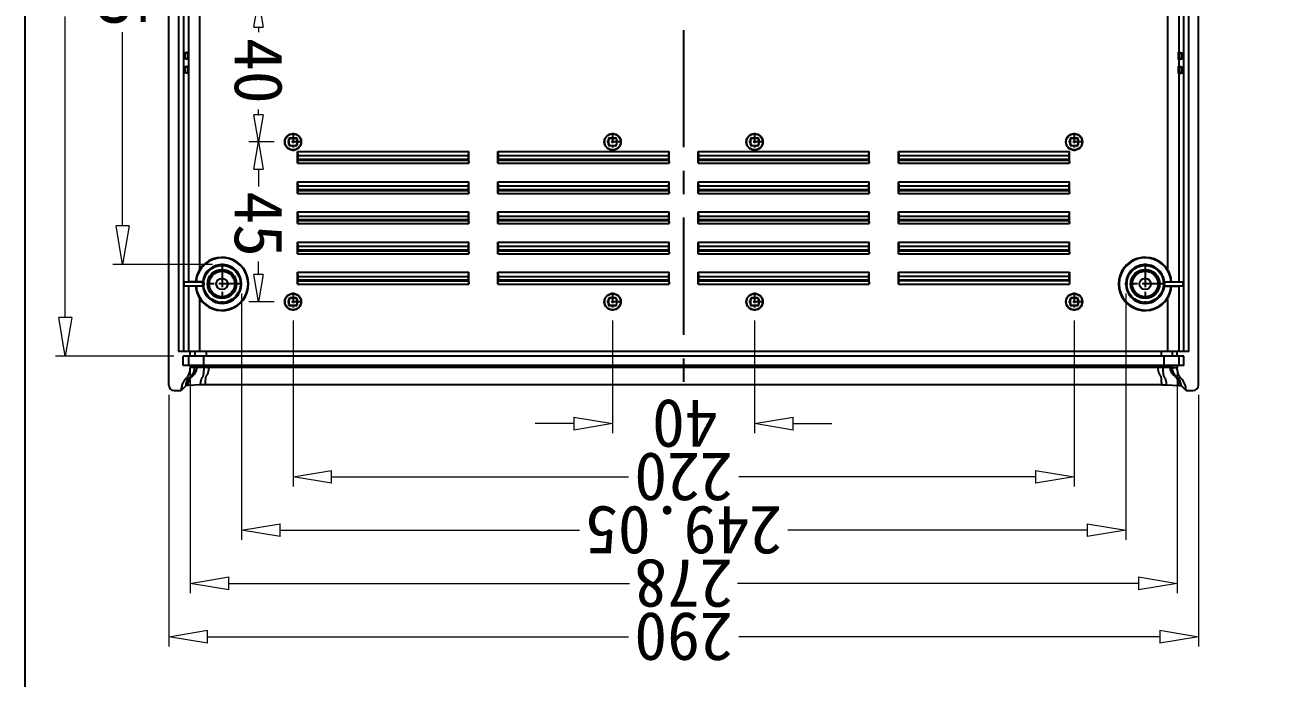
# Model space of a CAD drawing. Header units: millimetres. Extents: x 10368 to 13229, y -13270 to -11269.
# Drawn here: x 11075.4 to 11426.6, y -12657.4 to -12473.5 of the extents above; entities that cross this region are included whole.
import ezdxf

# ---------------------------------------------------------------- set-up
doc = ezdxf.new("R2010")
doc.units = ezdxf.units.MM
doc.linetypes.add('CENTER', pattern=[50.8, 31.75, -6.35, 6.35, -6.35])
doc.layers.add('dim', color=3, linetype='Continuous', lineweight=9)
doc.styles.add('FFS', font='simfang.ttf')
doc.dimstyles.new('YanXiu', dxfattribs={"dimtxt": 2.5, "dimasz": 2.2, "dimexe": 0.66, "dimexo": 0.66, "dimgap": 0.66, "dimtad": 0, "dimzin": 1, "dimdsep": 46, "dimtxsty": 'FFS', "dimcen": 0, "dimclrd": 256, "dimclre": 131, "dimclrt": 42, "dimazin": 0, "dimtfac": 1, "dimtofl": 0, "dimtmove": 0, "dimatfit": 3, "dimfxl": 0, "dimlwd": 5, "dimlwe": 5, "dimarcsym": 0})

# ---------------------------------------------------------------- blocks, each defined once
blk = doc.blocks.new('_ClosedBlank')
at = {"color": 0, "linetype": 'ByBlock', "lineweight": -2}
for p, q in [((-1, 0.167), (0, 0)), ((-1, 0.167), (-1, -0.167)), ((0, 0), (-1, -0.167))]:
    blk.add_line(p, q, dxfattribs=at)
blk = doc.blocks.new('*D47')
at = {"layer": 'Defpoints', "color": 0}
for p in [(-165.5, 301.47), (-205.5, 269.72), (-165.5, 269.72)]:
    blk.add_point(p, dxfattribs=at)
at = {"layer": 'dim', "color": 131, "lineweight": 5}
for p, q in [((-205.5, 272.44), (-205.5, 304.19)), ((-165.5, 272.44), (-165.5, 304.19))]:
    blk.add_line(p, q, dxfattribs=at)
at = {"layer": 'dim', "lineweight": 5}
for p, q in [((-216.38, 301.47), (-227.26, 301.47)), ((-154.62, 301.47), (-143.74, 301.47))]:
    blk.add_line(p, q, dxfattribs=at)
at = {"layer": 'dim', "lineweight": 5, "xscale": 10.88, "yscale": 10.88, "zscale": 10.88}
blk.add_blockref('_ClosedBlank', (-205.5, 301.47), dxfattribs=at)
at = {"layer": 'dim', "lineweight": 5, "xscale": 10.88, "yscale": 10.88, "zscale": 10.88, "rotation": 180}
blk.add_blockref('_ClosedBlank', (-165.5, 301.47), dxfattribs=at)
at = {"layer": 'dim', "color": 42, "insert": (-185.87, 301.47), "char_height": 13.6, "attachment_point": 5, "style": 'FFS'}
blk.add_mtext('40', dxfattribs=at)
blk = doc.blocks.new('*D14')
at = {"layer": 'Defpoints', "color": 0}
for p in [(-75.5, 316.47), (-295.5, 269.72), (-75.5, 269.72)]:
    blk.add_point(p, dxfattribs=at)
at = {"layer": 'dim', "color": 131, "lineweight": 5}
for p, q in [((-295.5, 272.44), (-295.5, 319.19)), ((-75.5, 272.44), (-75.5, 319.19))]:
    blk.add_line(p, q, dxfattribs=at)
at = {"layer": 'dim', "lineweight": 5}
for p, q in [((-284.62, 316.47), (-201.05, 316.47)), ((-86.38, 316.47), (-169.96, 316.47))]:
    blk.add_line(p, q, dxfattribs=at)
at = {"layer": 'dim', "lineweight": 5, "xscale": 10.88, "yscale": 10.88, "zscale": 10.88, "rotation": 180}
blk.add_blockref('_ClosedBlank', (-295.5, 316.47), dxfattribs=at)
at = {"layer": 'dim', "lineweight": 5, "xscale": 10.88, "yscale": 10.88, "zscale": 10.88}
blk.add_blockref('_ClosedBlank', (-75.5, 316.47), dxfattribs=at)
at = {"layer": 'dim', "color": 42, "insert": (-185.5, 316.47), "char_height": 13.6, "attachment_point": 5, "style": 'FFS'}
blk.add_mtext('220', dxfattribs=at)
blk = doc.blocks.new('*D15')
at = {"layer": 'Defpoints', "color": 0}
for p in [(-60.98, 331.47), (-310.03, 262.15), (-60.98, 262.15)]:
    blk.add_point(p, dxfattribs=at)
at = {"layer": 'dim', "color": 131, "lineweight": 5}
for p, q in [((-310.03, 264.87), (-310.03, 334.19)), ((-60.98, 264.87), (-60.98, 334.19))]:
    blk.add_line(p, q, dxfattribs=at)
at = {"layer": 'dim', "lineweight": 5}
for p, q in [((-299.15, 331.47), (-214.83, 331.47)), ((-71.86, 331.47), (-156.17, 331.47))]:
    blk.add_line(p, q, dxfattribs=at)
at = {"layer": 'dim', "lineweight": 5, "xscale": 10.88, "yscale": 10.88, "zscale": 10.88, "rotation": 180}
blk.add_blockref('_ClosedBlank', (-310.03, 331.47), dxfattribs=at)
at = {"layer": 'dim', "lineweight": 5, "xscale": 10.88, "yscale": 10.88, "zscale": 10.88}
blk.add_blockref('_ClosedBlank', (-60.98, 331.47), dxfattribs=at)
at = {"layer": 'dim', "color": 42, "insert": (-185.5, 331.47), "char_height": 13.6, "attachment_point": 5, "style": 'FFS'}
blk.add_mtext('249.05', dxfattribs=at)
blk = doc.blocks.new('*D48')
at = {"layer": 'Defpoints', "color": 0}
for p in [(-46.5, 346.47), (-324.5, 282.45), (-46.5, 282.45)]:
    blk.add_point(p, dxfattribs=at)
at = {"layer": 'dim', "color": 131, "lineweight": 5}
for p, q in [((-324.5, 285.17), (-324.5, 349.19)), ((-46.5, 285.17), (-46.5, 349.19))]:
    blk.add_line(p, q, dxfattribs=at)
at = {"layer": 'dim', "lineweight": 5}
for p, q in [((-313.62, 346.47), (-200.72, 346.47)), ((-57.38, 346.47), (-170.29, 346.47))]:
    blk.add_line(p, q, dxfattribs=at)
at = {"layer": 'dim', "lineweight": 5, "xscale": 10.88, "yscale": 10.88, "zscale": 10.88, "rotation": 180}
blk.add_blockref('_ClosedBlank', (-324.5, 346.47), dxfattribs=at)
at = {"layer": 'dim', "lineweight": 5, "xscale": 10.88, "yscale": 10.88, "zscale": 10.88}
blk.add_blockref('_ClosedBlank', (-46.5, 346.47), dxfattribs=at)
at = {"layer": 'dim', "color": 42, "insert": (-185.5, 346.47), "char_height": 13.6, "attachment_point": 5, "style": 'FFS'}
blk.add_mtext('278', dxfattribs=at)
blk = doc.blocks.new('*D49')
at = {"layer": 'Defpoints', "color": 0}
for p in [(-40.5, 361.47), (-330.5, 290.65), (-40.5, 290.65)]:
    blk.add_point(p, dxfattribs=at)
at = {"layer": 'dim', "color": 131, "lineweight": 5}
for p, q in [((-330.5, 293.37), (-330.5, 364.19)), ((-40.5, 293.37), (-40.5, 364.19))]:
    blk.add_line(p, q, dxfattribs=at)
at = {"layer": 'dim', "lineweight": 5}
for p, q in [((-319.62, 361.47), (-201.05, 361.47)), ((-51.38, 361.47), (-169.96, 361.47))]:
    blk.add_line(p, q, dxfattribs=at)
at = {"layer": 'dim', "lineweight": 5, "xscale": 10.88, "yscale": 10.88, "zscale": 10.88, "rotation": 180}
blk.add_blockref('_ClosedBlank', (-330.5, 361.47), dxfattribs=at)
at = {"layer": 'dim', "lineweight": 5, "xscale": 10.88, "yscale": 10.88, "zscale": 10.88}
blk.add_blockref('_ClosedBlank', (-40.5, 361.47), dxfattribs=at)
at = {"layer": 'dim', "color": 42, "insert": (-185.5, 361.47), "char_height": 13.6, "attachment_point": 5, "style": 'FFS'}
blk.add_mtext('290', dxfattribs=at)
blk = doc.blocks.new('*D18')
at = {"layer": 'Defpoints', "color": 0}
for p in [(-72.93, 222.15), (-65.77, 222.15), (-72.93, 182.15)]:
    blk.add_point(p, dxfattribs=at)
at = {"layer": 'dim', "color": 131, "lineweight": 5}
for p, q in [((-70.21, 222.15), (-63.05, 222.15)), ((-70.21, 182.15), (-63.05, 182.15))]:
    blk.add_line(p, q, dxfattribs=at)
at = {"layer": 'dim', "lineweight": 5}
for p, q in [((-65.77, 214.5), (-65.77, 213.03)), ((-65.77, 189.8), (-65.77, 191.27))]:
    blk.add_line(p, q, dxfattribs=at)
at = {"layer": 'dim', "lineweight": 5, "xscale": 7.649999999999999, "yscale": 7.649999999999999, "zscale": 7.649999999999999}
for p, rotation in [((-65.77, 222.15), 90), ((-65.77, 182.15), 270)]:
    blk.add_blockref('_ClosedBlank', p, dxfattribs=dict(at, rotation=rotation))
at = {"layer": 'dim', "color": 42, "insert": (-65.77, 202.15), "char_height": 13.6, "attachment_point": 5, "rotation": 90, "style": 'FFS'}
blk.add_mtext('40', dxfattribs=at)
blk = doc.blocks.new('*D19')
at = {"layer": 'Defpoints', "color": 0}
for p in [(-72.93, 267.15), (-65.77, 267.15), (-72.93, 222.15)]:
    blk.add_point(p, dxfattribs=at)
at = {"layer": 'dim', "color": 131, "lineweight": 5}
for p, q in [((-70.21, 267.15), (-63.05, 267.15)), ((-70.21, 222.15), (-63.05, 222.15))]:
    blk.add_line(p, q, dxfattribs=at)
at = {"layer": 'dim', "lineweight": 5}
for p, q in [((-65.77, 259.5), (-65.77, 255.85)), ((-65.77, 229.8), (-65.77, 234.75))]:
    blk.add_line(p, q, dxfattribs=at)
at = {"layer": 'dim', "lineweight": 5, "xscale": 7.649999999999999, "yscale": 7.649999999999999, "zscale": 7.649999999999999}
for p, rotation in [((-65.77, 267.15), 90), ((-65.77, 222.15), 270)]:
    blk.add_blockref('_ClosedBlank', p, dxfattribs=dict(at, rotation=rotation))
at = {"layer": 'dim', "color": 42, "insert": (-65.77, 245.3), "char_height": 13.6, "attachment_point": 5, "rotation": 90, "style": 'FFS'}
blk.add_mtext('45', dxfattribs=at)
blk = doc.blocks.new('*D20')
at = {"layer": 'Defpoints', "color": 0}
for p in [(-55.5, 256.68), (-27.52, 256.68), (-55.5, 67.62)]:
    blk.add_point(p, dxfattribs=at)
at = {"layer": 'dim', "color": 131, "lineweight": 5}
for p, q in [((-52.78, 256.68), (-24.8, 256.68)), ((-52.78, 67.62), (-24.8, 67.62))]:
    blk.add_line(p, q, dxfattribs=at)
at = {"layer": 'dim', "lineweight": 5}
for p, q in [((-27.52, 245.8), (-27.52, 191.26)), ((-27.52, 78.5), (-27.52, 133.04))]:
    blk.add_line(p, q, dxfattribs=at)
at = {"layer": 'dim', "lineweight": 5, "xscale": 10.88, "yscale": 10.88, "zscale": 10.88}
for p, rotation in [((-27.52, 256.68), 90), ((-27.52, 67.62), 270)]:
    blk.add_blockref('_ClosedBlank', p, dxfattribs=dict(at, rotation=rotation))
at = {"layer": 'dim', "color": 42, "insert": (-27.52, 162.15), "char_height": 13.6, "attachment_point": 5, "rotation": 90, "style": 'FFS'}
blk.add_mtext('189.05', dxfattribs=at)
blk = doc.blocks.new('*D51')
at = {"layer": 'Defpoints', "color": 0}
for p in [(-44.61, 282.45), (-11.37, 282.45), (-44.61, 41.85)]:
    blk.add_point(p, dxfattribs=at)
at = {"layer": 'dim', "color": 131, "lineweight": 5}
for p, q in [((-41.89, 282.45), (-8.65, 282.45)), ((-41.89, 41.85), (-8.65, 41.85))]:
    blk.add_line(p, q, dxfattribs=at)
at = {"layer": 'dim', "lineweight": 5}
for p, q in [((-11.37, 271.57), (-11.37, 186.81)), ((-11.37, 52.73), (-11.37, 137.49))]:
    blk.add_line(p, q, dxfattribs=at)
at = {"layer": 'dim', "lineweight": 5, "xscale": 10.88, "yscale": 10.88, "zscale": 10.88}
for p, rotation in [((-11.37, 282.45), 90), ((-11.37, 41.85), 270)]:
    blk.add_blockref('_ClosedBlank', p, dxfattribs=dict(at, rotation=rotation))
at = {"layer": 'dim', "color": 42, "insert": (-11.37, 162.15), "char_height": 13.6, "attachment_point": 5, "rotation": 90, "style": 'FFS'}
blk.add_mtext('240.6', dxfattribs=at)
blk = doc.blocks.new('u58')
at = {"color": 7, "linetype": 'Continuous'}
for p, q in [((-327.004, 306.823), (-329.003, 306.823)), ((-325.639, 305.458), (-327.004, 306.823)), ((-45.364, 305.458), (-43.999, 306.823)), ((-42, 306.823), (-43.999, 306.823)), ((-330.502, 305.324), (-330.502, 48.322)), ((-321.552, 305.254), (-325.023, 305.399)), ((-320.167, 305.229), (-50.836, 305.229)), ((-49.452, 305.254), (-45.981, 305.399)), ((-40.502, 305.324), (-40.502, 48.322)), ((-326.398, 299.823), (-323.185, 299.823)), ((-326.398, 299.823), (-326.398, 297.123)), ((-324.982, 297.123), (-324.982, 299.823)), ((-323.185, 300.323), (-324.502, 300.323)), ((-324.502, 299.823), (-324.502, 300.323)), ((-323.185, 300.323), (-47.818, 300.323)), ((-323.185, 300.323), (-323.185, 299.823)), ((-323.185, 299.823), (-47.818, 299.823)), ((-322.57, 300.323), (-322.57, 299.823)), ((-320.749, 297.123), (-320.749, 299.823)), ((-320.547, 300.323), (-320.547, 299.823)), ((-319.164, 300.323), (-319.164, 299.823)), ((-51.839, 300.323), (-51.839, 299.823)), ((-50.456, 300.323), (-50.456, 299.823)), ((-50.254, 297.123), (-50.254, 299.823)), ((-48.433, 300.323), (-48.433, 299.823)), ((-47.818, 300.323), (-47.818, 299.823)), ((-47.818, 300.323), (-46.502, 300.323)), ((-47.818, 299.823), (-44.605, 299.823)), ((-46.502, 299.823), (-46.502, 300.323)), ((-46.022, 297.123), (-46.022, 299.823)), ((-44.605, 299.823), (-44.605, 297.123)), ((-327.802, 295.823), (-323.15, 295.823)), ((-327.802, 295.823), (-327.802, 57.823)), ((-327.758, 295.823), (-327.758, 57.823)), ((-326.398, 297.123), (-323.15, 297.123)), ((-326.326, 57.823), (-326.326, 295.823)), ((-324.982, 277.464), (-324.982, 295.823)), ((-324.502, 297.123), (-324.502, 295.823)), ((-323.15, 297.123), (-47.853, 297.123)), ((-323.15, 295.823), (-323.15, 297.123)), ((-323.15, 295.823), (-47.853, 295.823)), ((-321.794, 280.905), (-321.794, 295.823)), ((-319.967, 295.823), (-319.967, 297.123)), ((-51.036, 295.823), (-51.036, 297.123)), ((-49.21, 280.905), (-49.21, 295.823)), ((-47.853, 295.823), (-47.853, 297.123)), ((-47.853, 297.123), (-44.605, 297.123)), ((-47.853, 295.823), (-43.202, 295.823)), ((-46.502, 297.123), (-46.502, 295.823)), ((-46.022, 277.464), (-46.022, 295.823)), ((-44.677, 57.823), (-44.677, 295.823)), ((-43.245, 57.823), (-43.245, 295.823)), ((-43.202, 57.823), (-43.202, 295.823)), ((-296.565, 282.486), (-296.652, 282.573)), ((-296.652, 281.073), (-296.652, 282.573)), ((-296.565, 281.16), (-296.652, 281.073)), ((-296.565, 281.16), (-296.565, 282.486)), ((-296.252, 282.973), (-294.752, 282.973)), ((-296.165, 282.886), (-296.252, 282.973)), ((-296.165, 282.886), (-294.839, 282.886)), ((-294.839, 282.886), (-294.752, 282.973)), ((-294.439, 282.486), (-294.352, 282.573)), ((-294.439, 282.486), (-294.439, 281.16)), ((-294.439, 281.16), (-294.352, 281.073)), ((-294.352, 282.573), (-294.352, 281.073)), ((-206.565, 282.486), (-206.652, 282.573)), ((-206.652, 281.073), (-206.652, 282.573)), ((-206.565, 281.16), (-206.652, 281.073)), ((-206.565, 281.16), (-206.565, 282.486)), ((-206.252, 282.973), (-204.752, 282.973)), ((-206.165, 282.886), (-206.252, 282.973)), ((-206.165, 282.886), (-204.839, 282.886)), ((-204.839, 282.886), (-204.752, 282.973)), ((-204.439, 282.486), (-204.352, 282.573)), ((-204.439, 282.486), (-204.439, 281.16)), ((-204.439, 281.16), (-204.352, 281.073)), ((-204.352, 282.573), (-204.352, 281.073)), ((-166.565, 282.486), (-166.652, 282.573)), ((-166.652, 281.073), (-166.652, 282.573)), ((-166.565, 281.16), (-166.652, 281.073)), ((-166.565, 281.16), (-166.565, 282.486)), ((-166.252, 282.973), (-164.752, 282.973)), ((-166.165, 282.886), (-166.252, 282.973)), ((-166.165, 282.886), (-164.839, 282.886)), ((-164.839, 282.886), (-164.752, 282.973)), ((-164.439, 282.486), (-164.352, 282.573)), ((-164.439, 282.486), (-164.439, 281.16)), ((-164.439, 281.16), (-164.352, 281.073)), ((-164.352, 282.573), (-164.352, 281.073)), ((-76.565, 282.486), (-76.652, 282.573)), ((-76.652, 281.073), (-76.652, 282.573)), ((-76.565, 281.16), (-76.652, 281.073)), ((-76.565, 281.16), (-76.565, 282.486)), ((-76.165, 282.886), (-76.252, 282.973)), ((-76.252, 282.973), (-74.752, 282.973)), ((-76.165, 282.886), (-74.839, 282.886)), ((-74.839, 282.886), (-74.752, 282.973)), ((-74.439, 282.486), (-74.352, 282.573)), ((-74.439, 282.486), (-74.439, 281.16)), ((-74.439, 281.16), (-74.352, 281.073)), ((-74.352, 282.573), (-74.352, 281.073)), ((-296.165, 280.76), (-296.252, 280.673)), ((-294.752, 280.673), (-296.252, 280.673)), ((-294.839, 280.76), (-296.165, 280.76)), ((-294.839, 280.76), (-294.752, 280.673)), ((-206.165, 280.76), (-206.252, 280.673)), ((-204.752, 280.673), (-206.252, 280.673)), ((-204.839, 280.76), (-206.165, 280.76)), ((-204.839, 280.76), (-204.752, 280.673)), ((-166.165, 280.76), (-166.252, 280.673)), ((-164.752, 280.673), (-166.252, 280.673)), ((-164.839, 280.76), (-166.165, 280.76)), ((-164.839, 280.76), (-164.752, 280.673)), ((-76.165, 280.76), (-76.252, 280.673)), ((-74.752, 280.673), (-76.252, 280.673)), ((-74.839, 280.76), (-76.165, 280.76)), ((-74.839, 280.76), (-74.752, 280.673)), ((-324.982, 277.464), (-326.158, 277.323)), ((-320.716, 277.323), (-326.158, 277.323)), ((-326.158, 277.323), (-326.158, 276.323)), ((-326.158, 276.323), (-320.716, 276.323)), ((-324.982, 276.182), (-326.158, 276.323)), ((-322.917, 277.474), (-324.982, 277.464)), ((-322.917, 276.172), (-324.982, 276.182)), ((-324.982, 217.606), (-324.982, 276.182)), ((-322.917, 277.474), (-322.817, 277.464)), ((-322.817, 276.182), (-322.917, 276.172)), ((-320.938, 277.464), (-322.817, 277.464)), ((-320.938, 276.182), (-322.817, 276.182)), ((-320.938, 277.464), (-320.716, 277.323)), ((-320.938, 276.182), (-320.716, 276.323)), ((-245.997, 276.844), (-294.207, 276.844)), ((-294.102, 275.689), (-294.207, 276.844)), ((-294.207, 273.534), (-294.207, 276.844)), ((-294.102, 274.689), (-294.207, 273.534)), ((-294.128, 275.978), (-246.076, 275.978)), ((-246.102, 275.689), (-294.102, 275.689)), ((-294.102, 275.689), (-294.102, 274.689)), ((-294.102, 274.689), (-246.102, 274.689)), ((-246.102, 275.689), (-245.997, 276.844)), ((-246.102, 275.689), (-246.102, 274.689)), ((-245.997, 273.534), (-246.102, 274.689)), ((-245.997, 276.844), (-245.997, 273.534)), ((-189.597, 276.844), (-237.807, 276.844)), ((-237.702, 275.689), (-237.807, 276.844)), ((-237.807, 276.844), (-237.807, 273.534)), ((-237.702, 274.689), (-237.807, 273.534)), ((-189.676, 275.978), (-237.728, 275.978)), ((-189.702, 275.689), (-237.702, 275.689)), ((-237.702, 275.689), (-237.702, 274.689)), ((-189.702, 274.689), (-237.702, 274.689)), ((-189.702, 275.689), (-189.597, 276.844)), ((-189.702, 274.689), (-189.702, 275.689)), ((-189.597, 273.534), (-189.702, 274.689)), ((-189.597, 276.844), (-189.597, 273.534)), ((-133.197, 276.844), (-181.407, 276.844)), ((-181.407, 276.844), (-181.407, 273.534)), ((-181.302, 275.689), (-181.407, 276.844)), ((-181.302, 274.689), (-181.407, 273.534)), ((-133.276, 275.978), (-181.328, 275.978)), ((-133.302, 275.689), (-181.302, 275.689)), ((-181.302, 275.689), (-181.302, 274.689)), ((-133.302, 274.689), (-181.302, 274.689)), ((-133.302, 275.689), (-133.197, 276.844)), ((-133.302, 274.689), (-133.302, 275.689)), ((-133.197, 273.534), (-133.302, 274.689)), ((-133.197, 276.844), (-133.197, 273.534)), ((-76.797, 276.844), (-125.007, 276.844)), ((-124.902, 275.689), (-125.007, 276.844)), ((-125.007, 276.844), (-125.007, 273.534)), ((-124.902, 274.689), (-125.007, 273.534)), ((-76.876, 275.978), (-124.928, 275.978)), ((-76.902, 275.689), (-124.902, 275.689)), ((-124.902, 275.689), (-124.902, 274.689)), ((-76.902, 274.689), (-124.902, 274.689)), ((-76.902, 275.689), (-76.797, 276.844)), ((-76.902, 274.689), (-76.902, 275.689)), ((-76.797, 273.534), (-76.902, 274.689)), ((-76.797, 276.844), (-76.797, 273.534)), ((-50.066, 277.464), (-50.288, 277.323)), ((-44.845, 277.323), (-50.288, 277.323)), ((-50.066, 276.182), (-50.288, 276.323)), ((-50.288, 276.323), (-44.845, 276.323)), ((-50.066, 277.464), (-48.187, 277.464)), ((-50.066, 276.182), (-48.187, 276.182)), ((-48.187, 277.464), (-48.087, 277.474)), ((-48.087, 276.172), (-48.187, 276.182)), ((-48.087, 277.474), (-46.022, 277.464)), ((-48.087, 276.172), (-46.022, 276.182)), ((-46.022, 277.464), (-44.845, 277.323)), ((-46.022, 276.182), (-44.845, 276.323)), ((-46.022, 217.606), (-46.022, 276.182)), ((-44.845, 277.323), (-44.845, 276.323)), ((-321.794, 80.905), (-321.794, 272.741)), ((-245.997, 273.534), (-294.207, 273.534)), ((-189.597, 273.534), (-237.807, 273.534)), ((-133.197, 273.534), (-181.407, 273.534)), ((-76.797, 273.534), (-125.007, 273.534)), ((-49.21, 80.905), (-49.21, 272.741)), ((-245.997, 268.344), (-294.207, 268.344)), ((-294.102, 267.189), (-294.207, 268.344)), ((-294.207, 268.344), (-294.207, 265.034)), ((-246.076, 267.478), (-294.128, 267.478)), ((-246.102, 267.189), (-294.102, 267.189)), ((-294.102, 267.189), (-294.102, 266.189)), ((-246.102, 267.189), (-245.997, 268.344)), ((-246.102, 266.189), (-246.102, 267.189)), ((-245.997, 268.344), (-245.997, 265.034)), ((-189.597, 268.344), (-237.807, 268.344)), ((-237.702, 267.189), (-237.807, 268.344)), ((-237.807, 268.344), (-237.807, 265.034)), ((-189.676, 267.478), (-237.728, 267.478)), ((-189.702, 267.189), (-237.702, 267.189)), ((-237.702, 267.189), (-237.702, 266.189)), ((-189.702, 267.189), (-189.597, 268.344)), ((-189.702, 266.189), (-189.702, 267.189)), ((-189.597, 268.344), (-189.597, 265.034)), ((-133.197, 268.344), (-181.407, 268.344)), ((-181.407, 268.344), (-181.407, 265.034)), ((-181.302, 267.189), (-181.407, 268.344)), ((-133.276, 267.478), (-181.328, 267.478)), ((-133.302, 267.189), (-181.302, 267.189)), ((-181.302, 267.189), (-181.302, 266.189)), ((-133.302, 267.189), (-133.197, 268.344)), ((-133.302, 266.189), (-133.302, 267.189)), ((-133.197, 268.344), (-133.197, 265.034)), ((-76.797, 268.344), (-125.007, 268.344)), ((-124.902, 267.189), (-125.007, 268.344)), ((-125.007, 268.344), (-125.007, 265.034)), ((-76.876, 267.478), (-124.928, 267.478)), ((-76.902, 267.189), (-124.902, 267.189)), ((-124.902, 267.189), (-124.902, 266.189)), ((-76.902, 267.189), (-76.797, 268.344)), ((-76.902, 266.189), (-76.902, 267.189)), ((-76.797, 268.344), (-76.797, 265.034)), ((-294.102, 266.189), (-294.207, 265.034)), ((-245.997, 265.034), (-294.207, 265.034)), ((-246.102, 266.189), (-294.102, 266.189)), ((-245.997, 265.034), (-246.102, 266.189)), ((-237.702, 266.189), (-237.807, 265.034)), ((-189.597, 265.034), (-237.807, 265.034)), ((-189.702, 266.189), (-237.702, 266.189)), ((-189.597, 265.034), (-189.702, 266.189)), ((-181.302, 266.189), (-181.407, 265.034)), ((-133.197, 265.034), (-181.407, 265.034)), ((-133.302, 266.189), (-181.302, 266.189)), ((-133.197, 265.034), (-133.302, 266.189)), ((-124.902, 266.189), (-125.007, 265.034)), ((-76.797, 265.034), (-125.007, 265.034)), ((-76.902, 266.189), (-124.902, 266.189)), ((-76.797, 265.034), (-76.902, 266.189)), ((-245.997, 259.844), (-294.207, 259.844)), ((-294.102, 258.689), (-294.207, 259.844)), ((-294.207, 259.844), (-294.207, 256.534)), ((-294.102, 257.689), (-294.207, 256.534)), ((-245.997, 256.534), (-294.207, 256.534)), ((-246.076, 258.978), (-294.128, 258.978)), ((-246.102, 258.689), (-294.102, 258.689)), ((-294.102, 258.689), (-294.102, 257.689)), ((-246.102, 257.689), (-294.102, 257.689)), ((-246.102, 258.689), (-245.997, 259.844)), ((-246.102, 257.689), (-246.102, 258.689)), ((-245.997, 256.534), (-246.102, 257.689)), ((-245.997, 259.844), (-245.997, 256.534)), ((-189.597, 259.844), (-237.807, 259.844)), ((-237.702, 258.689), (-237.807, 259.844)), ((-237.807, 259.844), (-237.807, 256.534)), ((-237.702, 257.689), (-237.807, 256.534)), ((-189.597, 256.534), (-237.807, 256.534)), ((-189.676, 258.978), (-237.728, 258.978)), ((-189.702, 258.689), (-237.702, 258.689)), ((-237.702, 258.689), (-237.702, 257.689)), ((-189.702, 257.689), (-237.702, 257.689)), ((-189.702, 258.689), (-189.597, 259.844)), ((-189.702, 257.689), (-189.702, 258.689)), ((-189.597, 256.534), (-189.702, 257.689)), ((-189.597, 259.844), (-189.597, 256.534)), ((-133.197, 259.844), (-181.407, 259.844)), ((-181.407, 259.844), (-181.407, 256.534)), ((-181.302, 258.689), (-181.407, 259.844)), ((-181.302, 257.689), (-181.407, 256.534)), ((-133.197, 256.534), (-181.407, 256.534)), ((-133.276, 258.978), (-181.328, 258.978)), ((-133.302, 258.689), (-181.302, 258.689)), ((-181.302, 258.689), (-181.302, 257.689)), ((-133.302, 257.689), (-181.302, 257.689)), ((-133.302, 258.689), (-133.197, 259.844)), ((-133.302, 257.689), (-133.302, 258.689)), ((-133.197, 256.534), (-133.302, 257.689)), ((-133.197, 259.844), (-133.197, 256.534)), ((-76.797, 259.844), (-125.007, 259.844)), ((-124.902, 258.689), (-125.007, 259.844)), ((-125.007, 259.844), (-125.007, 256.534)), ((-124.902, 257.689), (-125.007, 256.534)), ((-76.797, 256.534), (-125.007, 256.534)), ((-76.876, 258.978), (-124.928, 258.978)), ((-76.902, 258.689), (-124.902, 258.689)), ((-124.902, 258.689), (-124.902, 257.689)), ((-76.902, 257.689), (-124.902, 257.689)), ((-76.902, 258.689), (-76.797, 259.844)), ((-76.902, 257.689), (-76.902, 258.689)), ((-76.797, 256.534), (-76.902, 257.689)), ((-76.797, 259.844), (-76.797, 256.534)), ((-245.997, 251.344), (-294.207, 251.344)), ((-294.102, 250.189), (-294.207, 251.344)), ((-294.207, 251.344), (-294.207, 248.034)), ((-246.076, 250.478), (-294.128, 250.478)), ((-246.102, 250.189), (-294.102, 250.189)), ((-294.102, 250.189), (-294.102, 249.189)), ((-246.102, 250.189), (-245.997, 251.344)), ((-246.102, 249.189), (-246.102, 250.189)), ((-245.997, 251.344), (-245.997, 248.034)), ((-189.597, 251.344), (-237.807, 251.344)), ((-237.702, 250.189), (-237.807, 251.344)), ((-237.807, 251.344), (-237.807, 248.034)), ((-189.676, 250.478), (-237.728, 250.478)), ((-189.702, 250.189), (-237.702, 250.189)), ((-237.702, 250.189), (-237.702, 249.189)), ((-189.702, 250.189), (-189.597, 251.344)), ((-189.702, 249.189), (-189.702, 250.189)), ((-189.597, 251.344), (-189.597, 248.034)), ((-133.197, 251.344), (-181.407, 251.344)), ((-181.407, 251.344), (-181.407, 248.034)), ((-181.302, 250.189), (-181.407, 251.344)), ((-133.276, 250.478), (-181.328, 250.478)), ((-133.302, 250.189), (-181.302, 250.189)), ((-181.302, 250.189), (-181.302, 249.189)), ((-133.302, 250.189), (-133.197, 251.344)), ((-133.302, 249.189), (-133.302, 250.189)), ((-133.197, 251.344), (-133.197, 248.034)), ((-76.797, 251.344), (-125.007, 251.344)), ((-124.902, 250.189), (-125.007, 251.344)), ((-125.007, 251.344), (-125.007, 248.034)), ((-76.876, 250.478), (-124.928, 250.478)), ((-76.902, 250.189), (-124.902, 250.189)), ((-124.902, 250.189), (-124.902, 249.189)), ((-76.902, 250.189), (-76.797, 251.344)), ((-76.902, 249.189), (-76.902, 250.189)), ((-76.797, 251.344), (-76.797, 248.034)), ((-294.102, 249.189), (-294.207, 248.034)), ((-245.997, 248.034), (-294.207, 248.034)), ((-246.102, 249.189), (-294.102, 249.189)), ((-245.997, 248.034), (-246.102, 249.189)), ((-237.702, 249.189), (-237.807, 248.034)), ((-189.597, 248.034), (-237.807, 248.034)), ((-189.702, 249.189), (-237.702, 249.189)), ((-189.597, 248.034), (-189.702, 249.189)), ((-181.302, 249.189), (-181.407, 248.034)), ((-133.197, 248.034), (-181.407, 248.034)), ((-133.302, 249.189), (-181.302, 249.189)), ((-133.197, 248.034), (-133.302, 249.189)), ((-124.902, 249.189), (-125.007, 248.034)), ((-76.797, 248.034), (-125.007, 248.034)), ((-76.902, 249.189), (-124.902, 249.189)), ((-76.797, 248.034), (-76.902, 249.189)), ((-245.997, 242.844), (-294.207, 242.844)), ((-294.207, 242.844), (-294.207, 239.534)), ((-294.102, 241.689), (-294.207, 242.844)), ((-246.102, 241.689), (-245.997, 242.844)), ((-245.997, 242.844), (-245.997, 239.534)), ((-189.597, 242.844), (-237.807, 242.844)), ((-237.702, 241.689), (-237.807, 242.844)), ((-237.807, 242.844), (-237.807, 239.534)), ((-189.702, 241.689), (-189.597, 242.844)), ((-189.597, 242.844), (-189.597, 239.534)), ((-133.197, 242.844), (-181.407, 242.844)), ((-181.407, 242.844), (-181.407, 239.534)), ((-181.302, 241.689), (-181.407, 242.844)), ((-133.302, 241.689), (-133.197, 242.844)), ((-133.197, 242.844), (-133.197, 239.534)), ((-76.797, 242.844), (-125.007, 242.844)), ((-125.007, 242.844), (-125.007, 239.534)), ((-124.902, 241.689), (-125.007, 242.844)), ((-76.902, 241.689), (-76.797, 242.844)), ((-76.797, 242.844), (-76.797, 239.534)), ((-294.102, 240.689), (-294.207, 239.534)), ((-245.997, 239.534), (-294.207, 239.534)), ((-246.076, 241.978), (-294.128, 241.978)), ((-246.102, 241.689), (-294.102, 241.689)), ((-294.102, 241.689), (-294.102, 240.689)), ((-246.102, 240.689), (-294.102, 240.689)), ((-246.102, 240.689), (-246.102, 241.689)), ((-245.997, 239.534), (-246.102, 240.689)), ((-237.702, 240.689), (-237.807, 239.534)), ((-189.597, 239.534), (-237.807, 239.534)), ((-189.676, 241.978), (-237.728, 241.978)), ((-189.702, 241.689), (-237.702, 241.689)), ((-237.702, 241.689), (-237.702, 240.689)), ((-189.702, 240.689), (-237.702, 240.689)), ((-189.702, 240.689), (-189.702, 241.689)), ((-189.597, 239.534), (-189.702, 240.689)), ((-181.302, 240.689), (-181.407, 239.534)), ((-133.197, 239.534), (-181.407, 239.534)), ((-133.276, 241.978), (-181.328, 241.978)), ((-133.302, 241.689), (-181.302, 241.689)), ((-181.302, 241.689), (-181.302, 240.689)), ((-133.302, 240.689), (-181.302, 240.689)), ((-133.302, 240.689), (-133.302, 241.689)), ((-133.197, 239.534), (-133.302, 240.689)), ((-124.902, 240.689), (-125.007, 239.534)), ((-76.797, 239.534), (-125.007, 239.534)), ((-76.876, 241.978), (-124.928, 241.978)), ((-76.902, 241.689), (-124.902, 241.689)), ((-124.902, 241.689), (-124.902, 240.689)), ((-76.902, 240.689), (-124.902, 240.689)), ((-76.902, 240.689), (-76.902, 241.689)), ((-76.797, 239.534), (-76.902, 240.689)), ((-296.565, 237.486), (-296.652, 237.573)), ((-296.652, 236.073), (-296.652, 237.573)), ((-296.565, 236.16), (-296.652, 236.073)), ((-296.565, 236.16), (-296.565, 237.486)), ((-296.252, 237.973), (-294.752, 237.973)), ((-296.165, 237.886), (-296.252, 237.973)), ((-296.165, 235.76), (-296.252, 235.673)), ((-294.752, 235.673), (-296.252, 235.673)), ((-296.165, 237.886), (-294.839, 237.886)), ((-294.839, 235.76), (-296.165, 235.76)), ((-294.839, 237.886), (-294.752, 237.973)), ((-294.839, 235.76), (-294.752, 235.673)), ((-294.439, 237.486), (-294.352, 237.573)), ((-294.439, 237.486), (-294.439, 236.16)), ((-294.439, 236.16), (-294.352, 236.073)), ((-294.352, 237.573), (-294.352, 236.073)), ((-206.565, 237.486), (-206.652, 237.573)), ((-206.652, 236.073), (-206.652, 237.573)), ((-206.565, 236.16), (-206.652, 236.073)), ((-206.565, 236.16), (-206.565, 237.486)), ((-206.252, 237.973), (-204.752, 237.973)), ((-206.165, 237.886), (-206.252, 237.973)), ((-206.165, 235.76), (-206.252, 235.673)), ((-204.752, 235.673), (-206.252, 235.673)), ((-206.165, 237.886), (-204.839, 237.886)), ((-204.839, 235.76), (-206.165, 235.76)), ((-204.839, 237.886), (-204.752, 237.973)), ((-204.839, 235.76), (-204.752, 235.673)), ((-204.439, 237.486), (-204.352, 237.573)), ((-204.439, 237.486), (-204.439, 236.16)), ((-204.439, 236.16), (-204.352, 236.073)), ((-204.352, 237.573), (-204.352, 236.073)), ((-166.565, 237.486), (-166.652, 237.573)), ((-166.652, 236.073), (-166.652, 237.573)), ((-166.565, 236.16), (-166.652, 236.073)), ((-166.565, 236.16), (-166.565, 237.486)), ((-166.165, 237.886), (-166.252, 237.973)), ((-166.252, 237.973), (-164.752, 237.973)), ((-166.165, 235.76), (-166.252, 235.673)), ((-164.752, 235.673), (-166.252, 235.673)), ((-166.165, 237.886), (-164.839, 237.886)), ((-164.839, 235.76), (-166.165, 235.76)), ((-164.839, 237.886), (-164.752, 237.973)), ((-164.839, 235.76), (-164.752, 235.673)), ((-164.439, 237.486), (-164.352, 237.573)), ((-164.439, 237.486), (-164.439, 236.16)), ((-164.439, 236.16), (-164.352, 236.073)), ((-164.352, 237.573), (-164.352, 236.073)), ((-76.565, 237.486), (-76.652, 237.573)), ((-76.652, 236.073), (-76.652, 237.573)), ((-76.565, 236.16), (-76.652, 236.073)), ((-76.565, 236.16), (-76.565, 237.486)), ((-76.165, 237.886), (-76.252, 237.973)), ((-76.252, 237.973), (-74.752, 237.973)), ((-76.165, 235.76), (-76.252, 235.673)), ((-74.752, 235.673), (-76.252, 235.673)), ((-76.165, 237.886), (-74.839, 237.886)), ((-74.839, 235.76), (-76.165, 235.76)), ((-74.839, 237.886), (-74.752, 237.973)), ((-74.839, 235.76), (-74.752, 235.673)), ((-74.439, 237.486), (-74.352, 237.573)), ((-74.439, 237.486), (-74.439, 236.16)), ((-74.439, 236.16), (-74.352, 236.073)), ((-74.352, 237.573), (-74.352, 236.073)), ((-326.33, 217.326), (-326.341, 217.337)), ((-326.341, 217.337), (-326.326, 215.809)), ((-326.33, 217.326), (-325.926, 217.323)), ((-325.926, 215.823), (-326.33, 215.82)), ((-326.33, 215.82), (-326.326, 215.809)), ((-324.982, 217.606), (-326.326, 217.337)), ((-324.982, 215.54), (-326.326, 215.809)), ((-325.126, 217.323), (-325.926, 217.323)), ((-325.926, 217.323), (-325.926, 215.823)), ((-325.926, 215.823), (-325.126, 215.823)), ((-325.126, 217.323), (-324.842, 217.607)), ((-325.126, 215.823), (-325.126, 217.323)), ((-325.126, 215.823), (-324.842, 215.539)), ((-324.982, 217.606), (-324.842, 217.607)), ((-324.982, 215.54), (-324.842, 215.539)), ((-324.982, 213.606), (-324.982, 215.54)), ((-324.842, 215.539), (-324.842, 217.607)), ((-46.162, 217.607), (-46.162, 215.539)), ((-45.877, 217.323), (-46.162, 217.607)), ((-46.022, 217.606), (-46.162, 217.607)), ((-45.877, 215.823), (-46.162, 215.539)), ((-46.022, 215.54), (-46.162, 215.539)), ((-46.022, 217.606), (-44.677, 217.337)), ((-46.022, 215.54), (-44.677, 215.809)), ((-46.022, 213.606), (-46.022, 215.54)), ((-45.877, 217.323), (-45.877, 215.823)), ((-45.077, 217.323), (-45.877, 217.323)), ((-45.877, 215.823), (-45.077, 215.823)), ((-45.077, 217.323), (-44.674, 217.326)), ((-45.077, 215.823), (-45.077, 217.323)), ((-44.674, 215.82), (-45.077, 215.823)), ((-44.674, 217.326), (-44.677, 217.337)), ((-44.663, 215.809), (-44.677, 217.337)), ((-44.674, 215.82), (-44.663, 215.809)), ((-326.33, 213.326), (-326.341, 213.337)), ((-326.341, 213.337), (-326.326, 211.809)), ((-326.33, 213.326), (-325.926, 213.323)), ((-325.926, 211.823), (-326.33, 211.82)), ((-326.33, 211.82), (-326.326, 211.809)), ((-324.982, 213.606), (-326.326, 213.337)), ((-324.982, 211.54), (-326.326, 211.809)), ((-325.126, 213.323), (-325.926, 213.323)), ((-325.926, 213.323), (-325.926, 211.823)), ((-325.926, 211.823), (-325.126, 211.823)), ((-325.126, 213.323), (-324.842, 213.607)), ((-325.126, 211.823), (-325.126, 213.323)), ((-325.126, 211.823), (-324.842, 211.539)), ((-324.982, 213.606), (-324.842, 213.607)), ((-324.982, 211.54), (-324.842, 211.539)), ((-324.982, 142.106), (-324.982, 211.54)), ((-324.842, 211.539), (-324.842, 213.607)), ((-46.162, 213.607), (-46.162, 211.539)), ((-45.877, 213.323), (-46.162, 213.607)), ((-46.022, 213.606), (-46.162, 213.607)), ((-45.877, 211.823), (-46.162, 211.539)), ((-46.022, 211.54), (-46.162, 211.539)), ((-46.022, 213.606), (-44.677, 213.337)), ((-46.022, 211.54), (-44.677, 211.809)), ((-46.022, 142.106), (-46.022, 211.54)), ((-45.877, 213.323), (-45.877, 211.823)), ((-45.077, 213.323), (-45.877, 213.323)), ((-45.877, 211.823), (-45.077, 211.823)), ((-45.077, 213.323), (-44.674, 213.326)), ((-45.077, 211.823), (-45.077, 213.323)), ((-44.674, 211.82), (-45.077, 211.823)), ((-44.674, 213.326), (-44.677, 213.337)), ((-44.663, 211.809), (-44.677, 213.337)), ((-44.674, 211.82), (-44.663, 211.809))]:
    blk.add_line(p, q, dxfattribs=at)
at = {"color": 1, "linetype": 'CENTER', "ltscale": 1.04}
blk.add_line((-185.502, 46.823), (-185.502, 306.823), dxfattribs=at)
at = {"color": 1, "linetype": 'CENTER', "ltscale": 0.207782}
for p, q in [((-315.502, 271.109), (-315.502, 282.537)), ((-315.502, 271.109), (-315.502, 282.537)), ((-55.502, 271.109), (-55.502, 282.537)), ((-55.502, 271.109), (-55.502, 282.537)), ((-321.216, 276.823), (-309.788, 276.823)), ((-321.216, 276.823), (-309.788, 276.823)), ((-61.216, 276.823), (-49.788, 276.823)), ((-61.216, 276.823), (-49.788, 276.823))]:
    blk.add_line(p, q, dxfattribs=at)
at = {"color": 1, "linetype": 'CENTER', "ltscale": 0.093491}
for p, q in [((-298.073, 281.823), (-292.931, 281.823)), ((-298.073, 281.823), (-292.931, 281.823)), ((-295.502, 279.252), (-295.502, 284.394)), ((-295.502, 279.252), (-295.502, 284.394)), ((-208.073, 281.823), (-202.931, 281.823)), ((-208.073, 281.823), (-202.931, 281.823)), ((-205.502, 279.252), (-205.502, 284.394)), ((-205.502, 279.252), (-205.502, 284.394)), ((-168.073, 281.823), (-162.931, 281.823)), ((-168.073, 281.823), (-162.931, 281.823)), ((-165.502, 279.252), (-165.502, 284.394)), ((-165.502, 279.252), (-165.502, 284.394)), ((-78.073, 281.823), (-72.931, 281.823)), ((-78.073, 281.823), (-72.931, 281.823)), ((-75.502, 279.252), (-75.502, 284.394)), ((-75.502, 279.252), (-75.502, 284.394)), ((-295.502, 234.252), (-295.502, 239.394)), ((-295.502, 234.252), (-295.502, 239.394)), ((-205.502, 234.252), (-205.502, 239.394)), ((-205.502, 234.252), (-205.502, 239.394)), ((-165.502, 234.252), (-165.502, 239.394)), ((-165.502, 234.252), (-165.502, 239.394)), ((-75.502, 234.252), (-75.502, 239.394)), ((-75.502, 234.252), (-75.502, 239.394)), ((-298.073, 236.823), (-292.931, 236.823)), ((-298.073, 236.823), (-292.931, 236.823)), ((-208.073, 236.823), (-202.931, 236.823)), ((-208.073, 236.823), (-202.931, 236.823)), ((-168.073, 236.823), (-162.931, 236.823)), ((-168.073, 236.823), (-162.931, 236.823)), ((-78.073, 236.823), (-72.931, 236.823)), ((-78.073, 236.823), (-72.931, 236.823))]:
    blk.add_line(p, q, dxfattribs=at)
at = {"color": 7, "linetype": 'Continuous'}
for centre, radius in [((-315.502, 276.823), 5.195), ((-295.502, 281.823), 2.337), ((-295.502, 281.823), 2.25), ((-205.502, 281.823), 2.337), ((-205.502, 281.823), 2.25), ((-165.502, 281.823), 2.337), ((-165.502, 281.823), 2.25), ((-75.502, 281.823), 2.337), ((-75.502, 281.823), 2.25), ((-55.502, 276.823), 5.195), ((-315.502, 276.823), 4.1), ((-315.502, 276.823), 3.655), ((-315.502, 276.823), 3.6), ((-315.502, 276.823), 1.6), ((-55.502, 276.823), 4.1), ((-55.502, 276.823), 3.655), ((-55.502, 276.823), 3.6), ((-55.502, 276.823), 1.6), ((-295.502, 236.823), 2.337), ((-295.502, 236.823), 2.25), ((-205.502, 236.823), 2.337), ((-205.502, 236.823), 2.25), ((-165.502, 236.823), 2.337), ((-165.502, 236.823), 2.25), ((-75.502, 236.823), 2.337), ((-75.502, 236.823), 2.25)]:
    blk.add_circle(centre, radius, dxfattribs=at)
for centre, radius, start, end in [((-315.502, 276.823), 7.343, 185.01103, 174.98897), ((-315.502, 276.823), 7.5, 212.97226, 147.02774), ((-315.502, 276.823), 5.474, 186.72886, 173.27114), ((-55.502, 276.823), 7.5, 32.97226, 327.02774), ((-55.502, 276.823), 7.343, 5.01103, 354.98897), ((-55.502, 276.823), 5.474, 6.72886, 353.27114), ((-315.502, 276.823), 5.238, 174.52262, 185.47738), ((-55.502, 276.823), 5.238, 354.52262, 5.47738)]:
    blk.add_arc(centre, radius, start, end, dxfattribs=at)
for centre, major_axis, ratio, start_param, end_param in [((-329, 305.322), (-1.063, 1.063), 0.9980992, -0.7844468, 0.7844468), ((-42.003, 305.322), (1.063, 1.063), 0.9980992, -0.7844468, 0.7844468), ((-296.252, 282.573), (-0.283, 0.283), 0.9996955, -0.7852459, 0.7852459), ((-296.252, 281.073), (0.283, 0.283), 0.9996955, -3.9268385, -2.3563468), ((-296.164, 282.486), (-0.283, 0.283), 0.9996955, -0.7852459, 0.7852459), ((-296.164, 281.16), (-0.283, -0.283), 0.9996955, -0.7852459, 0.7852459), ((-294.839, 282.486), (0.283, 0.283), 0.9996955, -0.7852459, 0.7852459), ((-294.839, 281.16), (0.283, -0.283), 0.9996955, -0.7852459, 0.7852459), ((-294.752, 282.573), (0.283, 0.283), 0.9996955, -0.7852459, 0.7852459), ((-294.752, 281.073), (-0.283, 0.283), 0.9996955, -3.9268385, -2.3563468), ((-206.252, 282.573), (-0.283, 0.283), 0.9996955, -0.7852459, 0.7852459), ((-206.252, 281.073), (0.283, 0.283), 0.9996955, -3.9268385, -2.3563468), ((-206.164, 282.486), (-0.283, 0.283), 0.9996955, -0.7852459, 0.7852459), ((-206.164, 281.16), (-0.283, -0.283), 0.9996955, -0.7852459, 0.7852459), ((-204.839, 282.486), (0.283, 0.283), 0.9996955, -0.7852459, 0.7852459), ((-204.839, 281.16), (0.283, -0.283), 0.9996955, -0.7852459, 0.7852459), ((-204.752, 282.573), (0.283, 0.283), 0.9996955, -0.7852459, 0.7852459), ((-204.752, 281.073), (-0.283, 0.283), 0.9996955, -3.9268385, -2.3563468), ((-166.252, 282.573), (-0.283, 0.283), 0.9996955, -0.7852459, 0.7852459), ((-166.252, 281.073), (0.283, 0.283), 0.9996955, -3.9268385, -2.3563468), ((-166.164, 282.486), (-0.283, 0.283), 0.9996955, -0.7852459, 0.7852459), ((-166.164, 281.16), (-0.283, -0.283), 0.9996955, -0.7852459, 0.7852459), ((-164.839, 282.486), (0.283, 0.283), 0.9996955, -0.7852459, 0.7852459), ((-164.839, 281.16), (0.283, -0.283), 0.9996955, -0.7852459, 0.7852459), ((-164.752, 282.573), (0.283, 0.283), 0.9996955, -0.7852459, 0.7852459), ((-164.752, 281.073), (-0.283, 0.283), 0.9996955, -3.9268385, -2.3563468), ((-76.252, 282.573), (-0.283, 0.283), 0.9996955, -0.7852459, 0.7852459), ((-76.252, 281.073), (0.283, 0.283), 0.9996955, -3.9268385, -2.3563468), ((-76.164, 282.486), (-0.283, 0.283), 0.9996955, -0.7852459, 0.7852459), ((-76.164, 281.16), (-0.283, -0.283), 0.9996955, -0.7852459, 0.7852459), ((-74.839, 282.486), (0.283, 0.283), 0.9996955, -0.7852459, 0.7852459), ((-74.839, 281.16), (0.283, -0.283), 0.9996955, -0.7852459, 0.7852459), ((-74.752, 282.573), (0.283, 0.283), 0.9996955, -0.7852459, 0.7852459), ((-74.752, 281.073), (-0.283, 0.283), 0.9996955, -3.9268385, -2.3563468), ((-315.109, 276.823), (7.835, 0), 0.9987407, 2.5928741, 3.0582491), ((-55.895, 276.823), (7.835, 0), 0.9987407, 0.0833435, 0.5487185), ((-315.109, 276.823), (7.835, 0), 0.9987407, -3.0582491, -2.5928741), ((-55.895, 276.823), (7.835, 0), 0.9987407, -0.5487185, -0.0833435), ((-296.252, 237.573), (0.283, -0.283), 0.9996955, 2.3563468, 3.9268385), ((-296.252, 236.073), (0.283, 0.283), 0.9996955, -3.9268385, -2.3563468), ((-296.164, 237.486), (-0.283, 0.283), 0.9996955, -0.7852459, 0.7852459), ((-296.164, 236.16), (-0.283, -0.283), 0.9996955, -0.7852459, 0.7852459), ((-294.839, 237.486), (0.283, 0.283), 0.9996955, -0.7852459, 0.7852459), ((-294.839, 236.16), (0.283, -0.283), 0.9996955, -0.7852459, 0.7852459), ((-294.752, 237.573), (0.283, 0.283), 0.9996955, -0.7852459, 0.7852459), ((-294.752, 236.073), (0.283, -0.283), 0.9996955, -0.7852459, 0.7852459), ((-206.252, 237.573), (0.283, -0.283), 0.9996955, 2.3563468, 3.9268385), ((-206.252, 236.073), (0.283, 0.283), 0.9996955, -3.9268385, -2.3563468), ((-206.164, 237.486), (-0.283, 0.283), 0.9996955, -0.7852459, 0.7852459), ((-206.164, 236.16), (-0.283, -0.283), 0.9996955, -0.7852459, 0.7852459), ((-204.839, 237.486), (0.283, 0.283), 0.9996955, -0.7852459, 0.7852459), ((-204.839, 236.16), (0.283, -0.283), 0.9996955, -0.7852459, 0.7852459), ((-204.752, 237.573), (0.283, 0.283), 0.9996955, -0.7852459, 0.7852459), ((-204.752, 236.073), (0.283, -0.283), 0.9996955, -0.7852459, 0.7852459), ((-166.252, 237.573), (0.283, -0.283), 0.9996955, 2.3563468, 3.9268385), ((-166.252, 236.073), (0.283, 0.283), 0.9996955, -3.9268385, -2.3563468), ((-166.164, 237.486), (-0.283, 0.283), 0.9996955, -0.7852459, 0.7852459), ((-166.164, 236.16), (-0.283, -0.283), 0.9996955, -0.7852459, 0.7852459), ((-164.839, 237.486), (0.283, 0.283), 0.9996955, -0.7852459, 0.7852459), ((-164.839, 236.16), (0.283, -0.283), 0.9996955, -0.7852459, 0.7852459), ((-164.752, 237.573), (0.283, 0.283), 0.9996955, -0.7852459, 0.7852459), ((-164.752, 236.073), (0.283, -0.283), 0.9996955, -0.7852459, 0.7852459), ((-76.252, 237.573), (0.283, -0.283), 0.9996955, 2.3563468, 3.9268385), ((-76.252, 236.073), (0.283, 0.283), 0.9996955, -3.9268385, -2.3563468), ((-76.164, 237.486), (-0.283, 0.283), 0.9996955, -0.7852459, 0.7852459), ((-76.164, 236.16), (-0.283, -0.283), 0.9996955, -0.7852459, 0.7852459), ((-74.839, 237.486), (0.283, 0.283), 0.9996955, -0.7852459, 0.7852459), ((-74.839, 236.16), (0.283, -0.283), 0.9996955, -0.7852459, 0.7852459), ((-74.752, 237.573), (0.283, 0.283), 0.9996955, -0.7852459, 0.7852459), ((-74.752, 236.073), (0.283, -0.283), 0.9996955, -0.7852459, 0.7852459)]:
    blk.add_ellipse(centre, major_axis=major_axis, ratio=ratio, start_param=start_param, end_param=end_param, dxfattribs=at)
for points, start_tangent, end_tangent in [([(-327.004, 306.823), (-326.681, 305.082), (-326.286, 304.285), (-325.897, 303.743), (-325.753, 303.573), (-325.47, 303.229), (-325.22, 302.861), (-324.825, 302.064), (-324.502, 300.323)], (0, -1), (0, -1)), ([(-46.502, 300.323), (-46.178, 302.064), (-45.784, 302.861), (-45.534, 303.229), (-45.251, 303.573), (-45.107, 303.743), (-44.717, 304.285), (-44.323, 305.082), (-43.999, 306.823)], (0, 1), (0, 1)), ([(-325.023, 305.399), (-325.343, 305.416), (-325.553, 305.436), (-325.639, 305.458)], (-0.9991277, 0.0417603), (-0.7071522, 0.7070613)), ([(-325.639, 305.458), (-325.618, 305.127), (-325.572, 304.834), (-325.511, 304.583), (-325.441, 304.363), (-325.365, 304.169), (-325.287, 303.999), (-325.208, 303.85), (-325.133, 303.723), (-325.064, 303.617), (-325.001, 303.528), (-324.944, 303.454), (-324.877, 303.371), (-324.778, 303.259), (-324.659, 303.139), (-324.535, 303.026), (-324.433, 302.94), (-324.353, 302.874), (-324.277, 302.809), (-324.199, 302.741), (-324.122, 302.668), (-324.039, 302.583), (-323.944, 302.474), (-323.84, 302.34), (-323.737, 302.193), (-323.642, 302.041), (-323.553, 301.877), (-323.466, 301.694), (-323.383, 301.483), (-323.308, 301.242), (-323.246, 300.97), (-323.202, 300.663), (-323.185, 300.323)], (0.0159581, -0.9998727), (-0.0000094, -1)), ([(-325.023, 305.399), (-325.003, 305.075), (-324.964, 304.786), (-324.913, 304.538), (-324.857, 304.326), (-324.798, 304.144), (-324.739, 303.989), (-324.681, 303.853), (-324.622, 303.727), (-324.562, 303.61), (-324.498, 303.493), (-324.421, 303.365), (-324.34, 303.246), (-324.267, 303.155), (-324.201, 303.081), (-324.138, 303.022), (-324.065, 302.957), (-323.979, 302.887), (-323.885, 302.811), (-323.783, 302.727), (-323.675, 302.635), (-323.562, 302.533), (-323.447, 302.422), (-323.33, 302.3), (-323.216, 302.166), (-323.108, 302.022), (-323.003, 301.862), (-322.9, 301.677), (-322.801, 301.464), (-322.713, 301.225)], (0.0223963, -0.9997492), (0.3058346, -0.9520847)), ([(-321.552, 305.254), (-321.539, 304.962), (-321.511, 304.668), (-321.469, 304.393), (-321.417, 304.141), (-321.355, 303.906), (-321.283, 303.683), (-321.194, 303.465), (-321.085, 303.259), (-320.975, 303.08), (-320.888, 302.928), (-320.824, 302.795), (-320.777, 302.672), (-320.741, 302.551), (-320.713, 302.428), (-320.693, 302.301), (-320.674, 302.165), (-320.655, 302.02), (-320.636, 301.86), (-320.615, 301.679), (-320.595, 301.47), (-320.577, 301.233), (-320.561, 300.965), (-320.551, 300.663), (-320.547, 300.323)], (0.0172677, -0.9998509), (0.0000171, -1)), ([(-320.167, 305.229), (-320.672, 305.232), (-321.143, 305.24), (-321.552, 305.254)], (-1, 0.0000001), (-0.9991277, 0.0417599)), ([(-320.167, 305.229), (-320.162, 304.926), (-320.153, 304.639), (-320.14, 304.372), (-320.124, 304.123), (-320.106, 303.887), (-320.087, 303.663), (-320.07, 303.451), (-320.058, 303.24), (-320.031, 303.058), (-319.98, 302.909), (-319.914, 302.778), (-319.841, 302.656), (-319.765, 302.536), (-319.687, 302.414), (-319.609, 302.287), (-319.536, 302.152), (-319.471, 302.007), (-319.41, 301.849), (-319.352, 301.669), (-319.297, 301.462), (-319.246, 301.226), (-319.204, 300.959), (-319.175, 300.658), (-319.164, 300.323)], (0.0121334, -0.9999264), (-0.0000478, -1)), ([(-50.836, 305.229), (-50.842, 304.926), (-50.851, 304.639), (-50.864, 304.372), (-50.88, 304.123), (-50.898, 303.887), (-50.917, 303.663), (-50.934, 303.451), (-50.946, 303.24), (-50.972, 303.058), (-51.023, 302.909), (-51.09, 302.778), (-51.163, 302.656), (-51.239, 302.536), (-51.317, 302.414), (-51.395, 302.287), (-51.467, 302.152), (-51.533, 302.007), (-51.593, 301.849), (-51.651, 301.669), (-51.707, 301.462), (-51.757, 301.226), (-51.799, 300.959), (-51.828, 300.658), (-51.839, 300.323)], (-0.0121334, -0.9999264), (0.0000478, -1)), ([(-50.836, 305.229), (-50.332, 305.232), (-49.861, 305.24), (-49.452, 305.254)], (1, 0.0000001), (0.9991277, 0.0417599)), ([(-49.452, 305.254), (-49.464, 304.962), (-49.493, 304.668), (-49.535, 304.393), (-49.587, 304.141), (-49.649, 303.906), (-49.72, 303.683), (-49.809, 303.465), (-49.919, 303.259), (-50.029, 303.08), (-50.116, 302.928), (-50.18, 302.795), (-50.227, 302.672), (-50.263, 302.551), (-50.29, 302.428), (-50.311, 302.301), (-50.329, 302.165), (-50.348, 302.02), (-50.368, 301.86), (-50.388, 301.679), (-50.409, 301.47), (-50.427, 301.233), (-50.442, 300.965), (-50.453, 300.663), (-50.456, 300.323)], (-0.0172677, -0.9998509), (-0.0000171, -1)), ([(-45.981, 305.399), (-46.001, 305.075), (-46.04, 304.786), (-46.09, 304.538), (-46.147, 304.326), (-46.206, 304.144), (-46.265, 303.989), (-46.323, 303.853), (-46.382, 303.727), (-46.441, 303.61), (-46.506, 303.493), (-46.582, 303.365), (-46.663, 303.246), (-46.737, 303.155), (-46.803, 303.081), (-46.865, 303.022), (-46.939, 302.957), (-47.024, 302.887), (-47.118, 302.811), (-47.22, 302.727), (-47.329, 302.635), (-47.442, 302.533), (-47.557, 302.422), (-47.673, 302.3), (-47.787, 302.166), (-47.896, 302.022), (-48.001, 301.862), (-48.104, 301.677), (-48.203, 301.464), (-48.291, 301.225)], (-0.0223963, -0.9997492), (-0.3058346, -0.9520847)), ([(-45.364, 305.458), (-45.386, 305.127), (-45.432, 304.834), (-45.493, 304.583), (-45.563, 304.363), (-45.639, 304.169), (-45.717, 303.999), (-45.796, 303.85), (-45.871, 303.723), (-45.94, 303.617), (-46.003, 303.528), (-46.059, 303.454), (-46.127, 303.371), (-46.226, 303.259), (-46.345, 303.139), (-46.468, 303.026), (-46.57, 302.94), (-46.65, 302.874), (-46.727, 302.809), (-46.805, 302.741), (-46.882, 302.668), (-46.965, 302.583), (-47.059, 302.474), (-47.164, 302.34), (-47.267, 302.193), (-47.362, 302.041), (-47.451, 301.877), (-47.537, 301.694), (-47.62, 301.483), (-47.695, 301.242), (-47.758, 300.97), (-47.802, 300.663), (-47.818, 300.323)], (-0.0159581, -0.9998727), (0.0000094, -1)), ([(-45.981, 305.399), (-45.66, 305.416), (-45.451, 305.436), (-45.364, 305.458)], (0.9991277, 0.0417603), (0.7071522, 0.7070613)), ([(-322.713, 301.225), (-322.64, 300.957), (-322.59, 300.657), (-322.57, 300.323)], (0.3058346, -0.9520847), (-0.0000195, -1)), ([(-48.291, 301.225), (-48.363, 300.957), (-48.414, 300.657), (-48.433, 300.323)], (-0.3058346, -0.9520847), (0.0000195, -1))]:
    blk.add_spline(points, degree=3, dxfattribs=dict(at, start_tangent=start_tangent, end_tangent=end_tangent))
at = {"layer": 'Defpoints', "color": 2}
blk.add_lwpolyline([(0, 1000.236), (-707.31, 1000.236), (-707.31, 0), (0, 0)], close=True, dxfattribs=at)
at = {"layer": 'dim'}
for base, p1, p2, picture, middle in [((-40.502, 376.14), (-330.502, 305.324), (-40.502, 305.324), '*D49', (-185.502, 376.14)), ((-46.502, 361.14), (-324.502, 297.123), (-46.502, 297.123), '*D48', (-185.502, 361.14)), ((-60.976, 346.14), (-310.028, 276.823), (-60.976, 276.823), '*D15', (-185.502, 346.14)), ((-75.502, 331.14), (-295.502, 284.394), (-75.502, 284.394), '*D14', (-185.502, 331.14))]:
    dim = blk.add_linear_dim(base=base, p1=p1, p2=p2, dimstyle='YanXiu', override={"dimscale": 1.7, "dimtxt": 8, "dimasz": 6.4, "dimexe": 1.5992, "dimexo": 1.5992, "dimgap": 1.5992, "dimzin": 8, "dimblk": 'ClosedBlank', "dimldrblk": 'ClosedBlank'}, dxfattribs=at)
    dim.commit()
    dim.dimension.update_dxf_attribs({"geometry": picture, "text_midpoint": middle, "insert": (0, 14.673)})
dim = blk.add_linear_dim(base=(-165.502, 316.14), p1=(-205.502, 284.394), p2=(-165.502, 284.394), dimstyle='YanXiu', override={"dimscale": 1.7, "dimtxt": 8, "dimasz": 6.4, "dimexe": 1.5992, "dimexo": 1.5992, "dimgap": 1.5992, "dimzin": 8, "dimblk": 'ClosedBlank', "dimldrblk": 'ClosedBlank'}, dxfattribs=at)
dim.commit()
dim.dimension.update_dxf_attribs({"geometry": '*D47', "text_midpoint": (-185.871, 316.14), "dimtype": 128, "insert": (0, 14.673)})
dim = blk.add_linear_dim(base=(-11.365, 297.123), p1=(-44.605, 56.523), p2=(-44.605, 297.123), angle=90, dimstyle='YanXiu', override={"dimscale": 1.7, "dimtxt": 8, "dimasz": 6.4, "dimexe": 1.5992, "dimexo": 1.5992, "dimgap": 1.5992, "dimzin": 8, "dimblk": 'ClosedBlank', "dimldrblk": 'ClosedBlank'}, dxfattribs=at)
dim.commit()
dim.dimension.update_dxf_attribs({"geometry": '*D51', "text_midpoint": (-11.365, 176.823), "insert": (0, 14.673)})
for base, p1, p2, override, picture, middle in [((-65.766, 281.823), (-72.931, 236.823), (-72.931, 281.823), {"dimscale": 1.7, "dimtxt": 8, "dimasz": 4.5, "dimexe": 1.5992, "dimexo": 1.5992, "dimgap": 1.5992, "dimzin": 8, "dimblk": 'ClosedBlank', "dimldrblk": 'ClosedBlank'}, '*D19', (-65.766, 259.972)), ((-27.518, 271.349), (-55.502, 82.297), (-55.502, 271.349), {"dimscale": 1.7, "dimtxt": 8, "dimasz": 6.4, "dimexe": 1.5992, "dimexo": 1.5992, "dimgap": 1.5992, "dimzin": 8, "dimblk": 'ClosedBlank', "dimldrblk": 'ClosedBlank'}, '*D20', (-27.518, 176.823)), ((-65.766, 236.823), (-72.931, 196.823), (-72.931, 236.823), {"dimscale": 1.7, "dimtxt": 8, "dimasz": 4.5, "dimexe": 1.5992, "dimexo": 1.5992, "dimgap": 1.5992, "dimzin": 8, "dimblk": 'ClosedBlank', "dimldrblk": 'ClosedBlank'}, '*D18', (-65.766, 216.823))]:
    dim = blk.add_linear_dim(base=base, p1=p1, p2=p2, angle=90, dimstyle='YanXiu', override=override, dxfattribs=at)
    dim.commit()
    dim.dimension.update_dxf_attribs({"geometry": picture, "text_midpoint": middle, "dimtype": 128, "insert": (0, 14.673)})

msp = doc.modelspace()

# ---------------------------------------------------------------- block references
at = {"rotation": 180}
msp.add_blockref('u58', (11075.41, -12269.61), dxfattribs=at)

doc.saveas('drawing.dxf')
